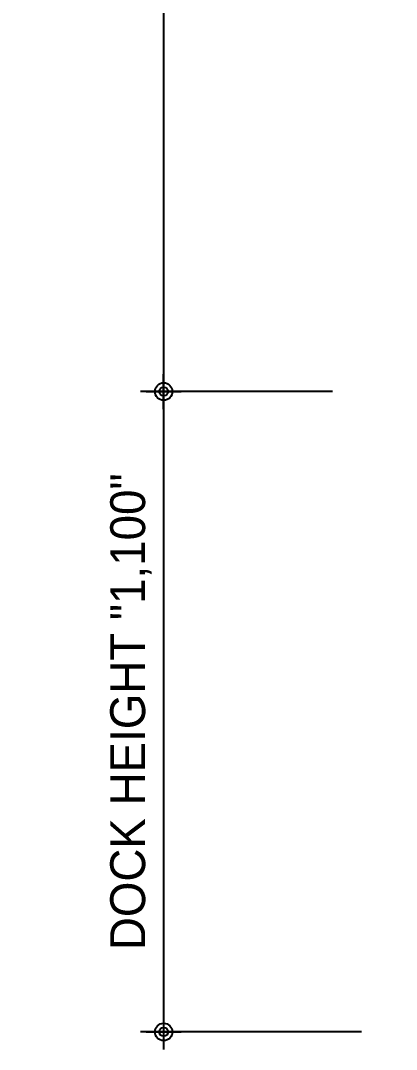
# Model space of a CAD drawing. Header units: millimetres. Extents: x 1448 to 104164, y -19509 to -89.
# Drawn here: x 32577 to 33223, y -8777 to -7010 of the extents above; entities that cross this region are included whole.
import ezdxf

# ---------------------------------------------------------------- set-up
doc = ezdxf.new("R2010")
doc.units = ezdxf.units.MM
doc.header["$LTSCALE"] = 60
doc.header["$MEASUREMENT"] = 0
doc.header["$PDSIZE"] = -10
doc.layers.get('Defpoints').update_dxf_attribs({"color": 171, "linetype": 'CONTINUOUS'})
doc.layers.add('DIM', color=7, linetype='CONTINUOUS')
doc.styles.add('0T-OUT', font='H2GTRE.TTF')
doc.styles.add('휘츠', font='')
doc.styles.get('휘츠').set_extended_font_data('Dotum')
doc.dimstyles.new('휘츠-M', dxfattribs={"dimscale": 100, "dimtxt": 3, "dimasz": 1.5, "dimexe": 2, "dimexo": 3, "dimgap": 1, "dimtad": 1, "dimdec": 0, "dimrnd": 0.25, "dimzin": 0, "dimdsep": 46, "dimlunit": 6, "dimtxsty": '휘츠', "dimblk": 'Z_DOT', "dimcen": 5, "dimclrd": 256, "dimclre": 256, "dimclrt": 3, "dimadec": 0, "dimazin": 0, "dimtm": 1e-09, "dimtfac": 1, "dimtdec": 0, "dimtix": 1, "dimtmove": 2, "dimatfit": 1, "dimldrblk": 'Z_DOT', "dimfxl": 1, "dimtolj": 1, "dimtzin": 0, "dimlwd": -1, "dimarcsym": 0})

# ---------------------------------------------------------------- blocks, each defined once
blk = doc.blocks.new('Z_DOT')
at = {"layer": 'DIM', "color": 0}
for p, q in [((0, -1), (0, 1)), ((-1, 0), (1, 0))]:
    blk.add_line(p, q, dxfattribs=at)
for radius in [0.5, 0.25]:
    blk.add_circle((0, 0), radius, dxfattribs=at)
blk = doc.blocks.new('*D110')
at = {"layer": 'Defpoints', "color": 0, "transparency": 16777216}
for p in [(33167, -4647.4), (32823, -7647.4), (33167, -7647.4)]:
    blk.add_point(p, dxfattribs=at)
at = {"layer": 'DIM', "lineweight": -2, "transparency": 16777216}
for p, q in [((33107, -4647.4), (32783, -4647.4)), ((33107, -7647.4), (32783, -7647.4))]:
    blk.add_line(p, q, dxfattribs=at)
at = {"layer": 'DIM', "transparency": 16777216}
blk.add_line((32823, -4677.4), (32823, -7617.4), dxfattribs=at)
at = {"layer": 'DIM', "transparency": 16777216, "xscale": 30, "yscale": 30, "zscale": 30}
for p, rotation in [((32823, -4647.4), 90), ((32823, -7647.4), 270)]:
    blk.add_blockref('Z_DOT', p, dxfattribs=dict(at, rotation=rotation))
at = {"layer": 'DIM', "color": 3, "transparency": 16777216, "insert": (32766.8, -6147.4), "char_height": 60, "attachment_point": 5, "rotation": 90, "style": '0T-OUT'}
blk.add_mtext('\\A1;DOCK SEAL HEIGHT "3,000"', dxfattribs=at)
blk = doc.blocks.new('*D112')
at = {"layer": 'Defpoints', "color": 0, "transparency": 16777216}
for p in [(33173, -7647.4), (32823, -8747.4), (33223, -8747.4, 1)]:
    blk.add_point(p, dxfattribs=at)
at = {"layer": 'DIM', "lineweight": -2, "transparency": 16777216}
for p, q in [((33113, -7647.4), (32783, -7647.4)), ((33163, -8747.4), (32783, -8747.4))]:
    blk.add_line(p, q, dxfattribs=at)
at = {"layer": 'DIM', "transparency": 16777216}
blk.add_line((32823, -7677.4), (32823, -8717.4), dxfattribs=at)
at = {"layer": 'DIM', "transparency": 16777216, "xscale": 30, "yscale": 30, "zscale": 30}
for p, rotation in [((32823, -7647.4), 90), ((32823, -8747.4), 270)]:
    blk.add_blockref('Z_DOT', p, dxfattribs=dict(at, rotation=rotation))
at = {"layer": 'DIM', "color": 3, "transparency": 16777216, "insert": (32766.8, -8197.4), "char_height": 60, "attachment_point": 5, "rotation": 90, "style": '0T-OUT'}
blk.add_mtext('\\A1;DOCK HEIGHT "1,100"', dxfattribs=at)

msp = doc.modelspace()

# ---------------------------------------------------------------- dimensions: what is measured, and where the dimension line sits
at = {"layer": 'DIM'}
for base, p1, p2, text, picture, middle in [((32823, -7647.4, 19), (33167, -4647.4, 19), (33167, -7647.4, 19), 'DOCK SEAL HEIGHT "<>"', '*D110', (32766.8, -6147.4, 19)), ((32823, -8747.4, 19), (33173, -7647.4, 19), (33223, -8747.4, 20), 'DOCK HEIGHT "<>"', '*D112', (32766.8, -8197.4, 19))]:
    dim = msp.add_linear_dim(base=base, p1=p1, p2=p2, angle=90, text=text, dimstyle='휘츠-M', override={"dimscale": 20, "dimtxsty": '0T-OUT'}, dxfattribs=at)
    dim.commit()
    dim.dimension.update_dxf_attribs({"geometry": picture, "text_midpoint": middle})

doc.saveas('drawing.dxf')
